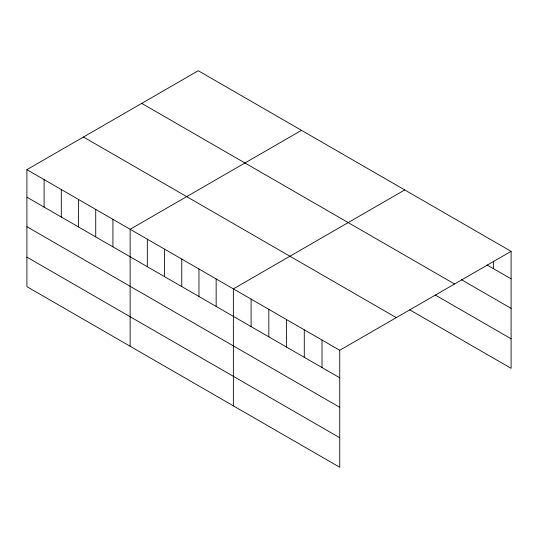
<?xml version="1.0" encoding="UTF-8"?>
<svg xmlns="http://www.w3.org/2000/svg" width="538" height="538" viewBox="0 0 538 538"><rect width="100%" height="100%" fill="white"/><g stroke="black" fill="none" stroke-linecap="round" stroke-linejoin="round"><path stroke-width="0.81" d="M26.9 169.672L339.734 350.285L339.734 467.266L26.9 286.653L26.9 169.672L198.266 70.734L511.1 251.347L511.1 368.328L409.7 309.787M301.502 130.337L130.135 229.275L130.135 346.257M404.737 189.934L233.371 288.879L233.371 405.86M339.734 350.285L511.1 251.347M486.991 264.925L511.1 278.845M461.463 279.713L511.1 308.375M141.716 103.383L454.549 283.997M435.229 294.992L511.1 338.799M83.451 137.022L396.284 317.635M26.9 197.17L339.734 377.784M26.9 226.7L339.734 407.313M26.9 257.124L339.734 437.737M493.373 261.112L493.373 268.61M322.006 340.05L322.006 367.548M304.279 329.814L304.279 357.313M286.552 319.579L286.552 347.077M268.825 309.343L268.825 336.842M251.098 299.108L251.098 326.606M216.162 278.94L216.162 306.438M198.959 269.007L198.959 296.505M181.75 259.074L181.75 286.572M164.547 249.141L164.547 276.64M147.338 239.208L147.338 266.707M112.926 219.343L112.926 246.841M95.724 209.41L95.724 236.908M78.514 199.477L78.514 226.969M61.312 189.537L61.312 217.036M44.103 179.605L44.103 207.103"/></g></svg>
